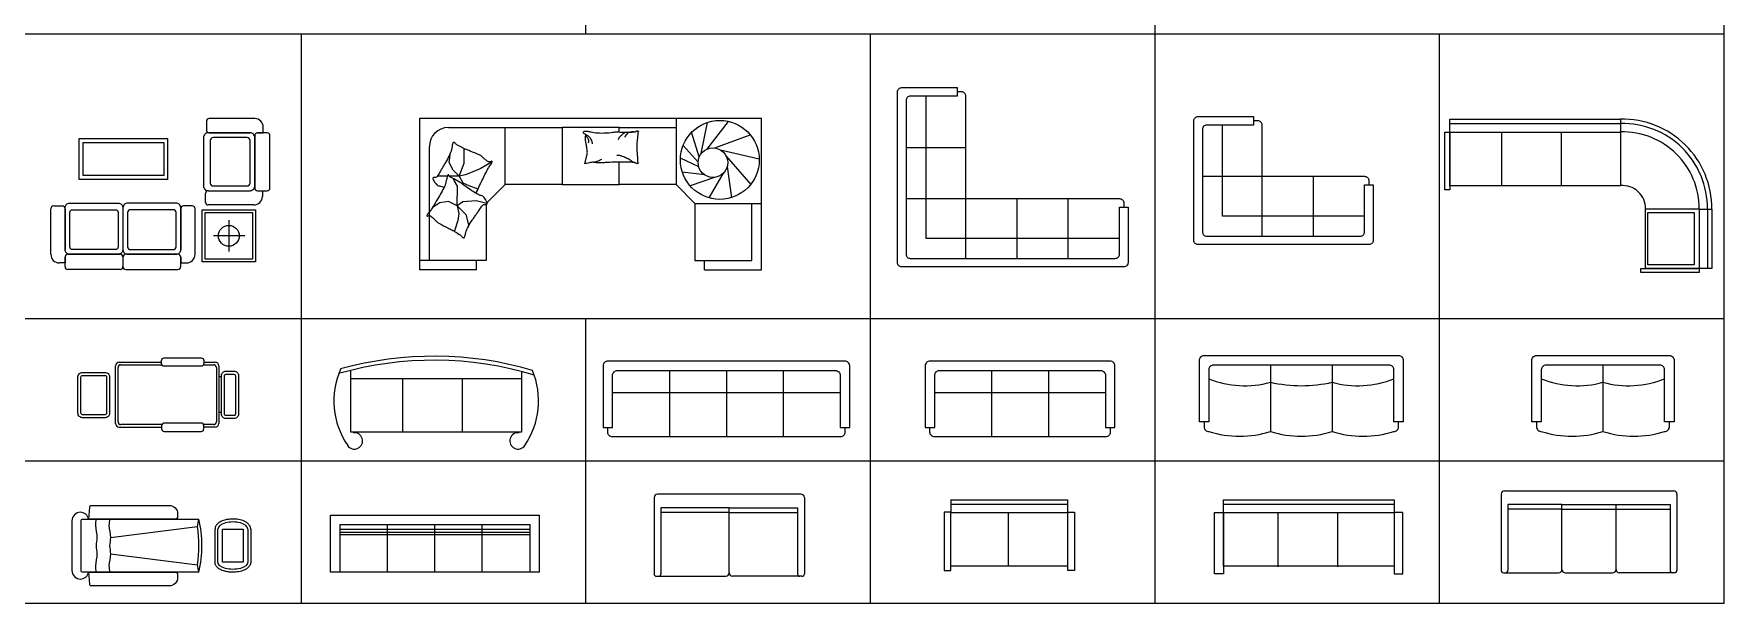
# Model space of a CAD drawing. Extents: x -72339 to 59654, y -38057 to 42097.
# Drawn here: x -36136 to -18316, y 12097 to 18097 of the extents above; entities that cross this region are included whole.
import ezdxf

# ---------------------------------------------------------------- set-up
doc = ezdxf.new("R2010")
doc.units = 0
doc.header["$MEASUREMENT"] = 0
doc.layers.get('0').update_dxf_attribs({"linetype": 'CONTINUOUS'})
doc.layers.add('HUM', color=7, linetype='CONTINUOUS')
doc.styles.add('DIM', font='txt')
doc.styles.add('DIM_FONT', font='SIMPLEX.shx', dxfattribs={"width": 0.8})

# ---------------------------------------------------------------- blocks, each defined once
blk = doc.blocks.new('1056')
for p, q in [((1340, 180), (1340, 90)), ((1850, 210), (1370, 210)), ((1370, 60), (1800, 60)), ((1850, 30), (1850, -520)), ((1880, 60), (1940, 60)), ((1980, 60), (1880, 60)), ((1940, 60), (1940, 120)), ((2010, -520), (2010, 30)), ((-270, -710), (-180, -710)), ((1190, -710), (1100, -710)), ((1330, -670), (1330, -580)), ((1840, -700), (1360, -700)), ((1880, -550), (1980, -550)), ((1930, -550), (1930, -610)), ((-300, -1220), (-300, -740)), ((-150, -740), (-150, -1170)), ((1070, -740), (1070, -1170)), ((1220, -1220), (1220, -740)), ((1576, -860), (1576, -1190)), ((1416, -1020), (1746, -1020)), ((-120, -1220), (430, -1220)), ((1040, -1220), (490, -1220)), ((-150, -1310), (-210, -1310)), ((-150, -1250), (-150, -1310)), ((-150, -1350), (-150, -1250)), ((430, -1380), (-120, -1380)), ((460, -1250), (460, -1350)), ((460, -1250), (460, -1350)), ((490, -1380), (1040, -1380)), ((1070, -1250), (1070, -1310)), ((1070, -1350), (1070, -1250)), ((1070, -1310), (1130, -1310))]:
    blk.add_line(p, q)
for points in [[(0, 0), (930, 0), (930, -430), (0, -430)], [(40, -40), (890, -40), (890, -390), (40, -390)], [(1296, -750), (1856, -750), (1856, -1300), (1296, -1300)], [(1326, -780), (1826, -780), (1826, -1270), (1326, -1270)]]:
    blk.add_lwpolyline(points, close=True)
for points in [[(1310, 10), (1310, -500, 0.414214), (1360, -550), (1800, -550, 0.414214), (1850, -500), (1850, 10, 0.414214), (1800, 60), (1360, 60, 0.414214)], [(1380, -20), (1380, -470, 0.414214), (1410, -500), (1770, -500, 0.414214), (1800, -470), (1800, -20, 0.414214), (1770, 10), (1410, 10, 0.414214)], [(-100, -680), (410, -680, -0.414214), (460, -730), (460, -1170, -0.414214), (410, -1220), (-100, -1220, -0.414214), (-150, -1170), (-150, -730, -0.414214)], [(1020, -680), (510, -680, 0.414214), (460, -730), (460, -1170, 0.414214), (510, -1220), (1020, -1220, 0.414214), (1070, -1170), (1070, -730, 0.414214)], [(-70, -750), (380, -750, -0.414214), (410, -780), (410, -1140, -0.414214), (380, -1170), (-70, -1170, -0.414214), (-100, -1140), (-100, -780, -0.414214)], [(990, -750), (540, -750, 0.414214), (510, -780), (510, -1140, 0.414214), (540, -1170), (990, -1170, 0.414214), (1020, -1140), (1020, -780, 0.414214)]]:
    blk.add_lwpolyline(points, format="xyb", close=True)
blk.add_circle((1576, -1025), 110)
for centre, radius, start, end in [((1370, 180), 30, 90, 180), ((1850, 120), 90, 0, 90), ((1370, 90), 30, 180, 270), ((1880, 30), 30, 90, 180), ((1980, 30), 30, 0, 90), ((1880, -520), 30, 180, 270), ((1980, -520), 30, 270, 0), ((-270, -740), 30, 90, 180), ((-180, -740), 30, 0, 90), ((1100, -740), 30, 90, 180), ((1190, -740), 30, 0, 90), ((1360, -580), 30, 90, 180), ((1360, -670), 30, 180, 270), ((1840, -610), 90, 270, 0), ((-210, -1220), 90, 180, 270), ((-120, -1250), 30, 90, 180), ((430, -1250), 30, 0, 90), ((490, -1250), 30, 90, 180), ((1040, -1250), 30, 0, 90), ((1130, -1220), 90, 270, 0), ((-120, -1350), 30, 180, 270), ((430, -1350), 30, 270, 0), ((490, -1350), 30, 180, 270), ((1040, -1350), 30, 270, 0)]:
    blk.add_arc(centre, radius, start, end)
blk = doc.blocks.new('1052')
for p, q in [((-26, -304), (-26, 304)), ((0, -287), (0, 287)), ((12, 341), (459, 341)), ((28, 316), (461, 316)), ((904, 341), (1024, 341)), ((904, 316), (1008, 316)), ((1036, 287), (1036, -287)), ((1062, 304), (1062, -304)), ((1089, 187), (1062, 187)), ((12, -341), (459, -341)), ((461, -316), (28, -316)), ((1008, -316), (904, -316)), ((1024, -341), (904, -341)), ((1089, -187), (1062, -187))]:
    blk.add_line(p, q)
for points in [[(904, 360), (904, 328, -0.414214), (875, 299), (487, 299, -0.414214), (459, 328), (459, 360, -0.414214), (487, 388), (875, 388, -0.414214)], [(-137, 235, -0.414214), (-89, 188), (-89, -196, -0.414214), (-137, -243), (-375, -243, -0.414214), (-423, -196), (-423, 188, -0.414214), (-375, 235)], [(-137, 203, -0.414214), (-121, 188), (-121, -196, -0.414214), (-137, -211), (-375, -211, -0.414214), (-391, -196), (-391, 188, -0.414214), (-375, 203)], [(1222, 247, -0.414214), (1270, 200), (1270, -204, -0.414214), (1222, -251), (1136, -251, -0.414214), (1089, -204), (1089, 200, -0.414214), (1136, 247)], [(1222, 215, -0.414214), (1237, 200), (1237, -204, -0.414214), (1222, -219), (1136, -219, -0.414214), (1121, -204), (1121, 200, -0.414214), (1136, 215)], [(904, -360), (904, -328, 0.414214), (875, -299), (487, -299, 0.414214), (459, -328), (459, -360, 0.414214), (487, -388), (875, -388, 0.414214)]]:
    blk.add_lwpolyline(points, format="xyb", close=True)
for centre, radius, start, end in [((12, 304), 37.8, 90, 180), ((28, 287), 28.4, 90, 180), ((1008, 287), 28.4, 0, 90), ((1024, 304), 37.8, 0, 90), ((12, -304), 37.8, 180, 270), ((28, -287), 28.4, 180, 270), ((1008, -287), 28.4, 270, 0), ((1024, -304), 37.8, 270, 0)]:
    blk.add_arc(centre, radius, start, end)
blk = doc.blocks.new('躺椅')
blk.add_line((1586, 174), (1586, 174))
for points in [[(203, 424), (1026, 424, -0.414214), (1114, 335), (1114, 307, -0.414214), (1086, 279), (177, 279), (187, 407, -0.414214)], [(177, -279), (1086, -279, -0.414214), (1114, -307), (1114, -335, -0.414214), (1026, -424), (203, -424, -0.414214), (187, -407)]]:
    blk.add_lwpolyline(points, format="xyb", close=True)
for points in [[(175, 279, 0.361155), (88, 352), (88, 352, 0.414214), (0, 263), (0, -263, 0.414214), (88, -352), (88, -352, 0.361155), (175, -279, 0.361155)], [(1337, -279), (113, -279, -0.414214), (97, -263), (97, 263, -0.414214), (113, 279), (1337, 279)]]:
    blk.add_lwpolyline(points, format="xyb")
for points in [[(405, 86), (1322, 201)], [(1508, -174), (1508, 174)], [(1538, -174), (1538, 174)], [(1854, 174), (1854, -174)], [(1884, 174), (1884, -174)], [(405, -86), (1322, -201)]]:
    blk.add_lwpolyline(points)
blk.add_lwpolyline([(1586, 174), (1806, 174), (1806, -174), (1586, -174)], close=True)
for centre, radius, start, end in [((504, 401), 842, 346.2041, 351.6676), ((169, 0), 1170, 350.1187, 9.8813), ((157, 0), 1213, 346.6805, 13.3195), ((504, -401), 842, 8.3324, 13.7959)]:
    blk.add_arc(centre, radius, start, end)
blk.add_ellipse((1696, 174), major_axis=(158, 0), ratio=0.479295, start_param=0, end_param=3.141593)
at = {"extrusion": (0, 0, -1)}
blk.add_ellipse((1696, -174), major_axis=(158, 0), ratio=0.479295, start_param=0, end_param=3.141593, dxfattribs=at)
for points in [[(254, 279), (248, 214), (262, 86), (254, 0), (262, -86), (248, -214), (254, -279)], [(397, 279), (390, 214), (405, 86), (397, 0), (405, -86), (390, -214), (397, -279)]]:
    blk.add_spline(points, degree=3)
for points in [[(1884, 174), (1884, 178), (1884, 181), (1883, 188), (1882, 191), (1880, 198), (1879, 201), (1876, 207), (1874, 210), (1870, 216), (1868, 218), (1863, 225), (1859, 229), (1852, 236), (1847, 239), (1839, 245), (1834, 248), (1824, 254), (1819, 256), (1805, 262), (1796, 265), (1777, 271), (1767, 273), (1746, 277), (1735, 278), (1714, 280), (1703, 280), (1678, 280), (1664, 279), (1636, 275), (1623, 273), (1600, 267), (1591, 264), (1574, 257), (1566, 253), (1552, 245), (1547, 241), (1537, 233), (1533, 229), (1525, 221), (1523, 217), (1518, 210), (1515, 206), (1512, 197), (1510, 193), (1509, 185), (1508, 181), (1508, 176), (1508, 175), (1508, 174)], [(1884, -174), (1884, -178), (1884, -181), (1883, -188), (1882, -191), (1880, -198), (1879, -201), (1876, -207), (1874, -210), (1870, -216), (1868, -218), (1863, -225), (1859, -229), (1852, -236), (1847, -239), (1839, -245), (1834, -248), (1824, -254), (1819, -256), (1805, -262), (1796, -265), (1777, -271), (1767, -273), (1746, -277), (1735, -278), (1714, -280), (1703, -280), (1678, -280), (1664, -279), (1636, -275), (1623, -273), (1600, -267), (1591, -264), (1574, -257), (1566, -253), (1552, -245), (1547, -241), (1537, -233), (1533, -229), (1525, -221), (1523, -217), (1518, -210), (1515, -206), (1512, -197), (1510, -193), (1509, -185), (1508, -181), (1508, -176), (1508, -175), (1508, -174)]]:
    blk.add_open_spline(points, degree=3, knots=[0, 0, 0, 0, 0.0748, 0.0748, 0.1496, 0.1496, 0.2244, 0.2244, 0.2992, 0.2992, 0.374, 0.374, 0.489823, 0.489823, 0.605647, 0.605647, 0.721471, 0.721471, 0.837295, 0.837295, 1.026129, 1.026129, 1.214964, 1.214964, 1.403799, 1.403799, 1.592634, 1.592634, 1.840273, 1.840273, 2.087913, 2.087913, 2.273593, 2.273593, 2.459273, 2.459273, 2.597964, 2.597964, 2.736654, 2.736654, 2.836912, 2.836912, 2.93717, 2.93717, 3.037428, 3.037428, 3.119753, 3.119753, 3.141593, 3.141593, 3.141593, 3.141593])
blk = doc.blocks.new('2282')
for p, q in [((90, 1260), (720, 1260)), ((90, 720), (720, 720)), ((1260, 90), (1260, 720)), ((1800, 90), (1800, 720))]:
    blk.add_line(p, q)
blk.add_lwpolyline([(2340, 630), (2430, 630), (2430, 45, -0.414214), (2385, 0), (45, 0, -0.414214), (0, 45), (0, 1845, -0.414214), (45, 1890), (630, 1890), (630, 1800), (135, 1800, 0.414214), (90, 1755), (90, 135, 0.414214), (135, 90), (2295, 90, 0.414214), (2340, 135)], format="xyb", close=True)
blk.add_lwpolyline([(2340, 300.6), (300.6, 300.6), (300.6, 1800)])
for points in [[(720, 90), (720, 1800, 0.414214), (675, 1845), (630, 1845)], [(180, 720), (2340, 720, -0.414214), (2385, 675), (2385, 630)]]:
    blk.add_lwpolyline(points, format="xyb")
at = {"style": 'DIM', "flags": 1}
for tag in ['XVALUE', 'YVALUE']:
    blk.add_attdef(tag, (-999999, -999999), '', height=0.02, dxfattribs=at)
blk = doc.blocks.new('2281')
for p, q in [((-300, -100), (-300, -800)), ((300, -100), (300, -800)), ((900, -334), (-900, -334))]:
    blk.add_line(p, q)
blk.add_lwpolyline([(850, -100, -0.414214), (900, -150), (900, -700), (1000, -700), (1000, -50, 0.414214), (950, 0), (-950, 0, 0.414214), (-1000, -50), (-1000, -700), (-900, -700), (-900, -150, -0.414214), (-850, -100)], format="xyb", close=True)
blk.add_lwpolyline([(950, -700), (950, -750, -0.414214), (900, -800), (-900, -800, -0.414214), (-950, -750), (-950, -700)], format="xyb")
at = {"style": 'DIM', "flags": 1}
for tag in ['XVALUE', 'YVALUE']:
    blk.add_attdef(tag, (-999999, -999999), '', height=0.02, dxfattribs=at)
blk = doc.blocks.new('1412')
at = {"linetype": 'Continuous'}
for p, q in [((73, 612), (73, 744)), ((67, 700), (1301, 700)), ((67, 612), (1301, 612)), ((676, 605), (676, 41))]:
    blk.add_line(p, q, dxfattribs=at)
blk.add_lwpolyline([(67, 746), (1301, 746), (1301, 46), (67, 46)], dxfattribs=at)
for points in [[(71, 0), (71, 614), (0, 614), (0, 0)], [(1304, 0), (1304, 614), (1375, 614), (1375, 0)]]:
    blk.add_lwpolyline(points, close=True, dxfattribs=at)
at = {"linetype": 'Continuous', "style": 'DIM', "flags": 1}
for tag in ['XVALUE', 'YVALUE']:
    blk.add_attdef(tag, (-1010976, -1007637), '', height=0.02, dxfattribs=at)
blk = doc.blocks.new('2283')
for p, q in [((-600, -100), (-600, -800)), ((0, -100), (0, -800)), ((600, -100), (600, -800)), ((1200, -334), (-1200, -334))]:
    blk.add_line(p, q)
blk.add_lwpolyline([(1150, -100, -0.414214), (1200, -150), (1200, -700), (1300, -700), (1300, -50, 0.414214), (1250, 0), (-1250, 0, 0.414214), (-1300, -50), (-1300, -700), (-1200, -700), (-1200, -150, -0.414214), (-1150, -100)], format="xyb", close=True)
blk.add_lwpolyline([(1250, -700), (1250, -750, -0.414214), (1200, -800), (-1200, -800, -0.414214), (-1250, -750), (-1250, -700)], format="xyb")
at = {"style": 'DIM', "flags": 1}
for tag in ['XVALUE', 'YVALUE']:
    blk.add_attdef(tag, (-999999, -999999), '', height=0.02, dxfattribs=at)
blk = doc.blocks.new('1462')
for p, q in [((756, 0), (-756, 0)), ((-792, -36), (-792, -839)), ((-720, -144), (-720, -839)), ((0, -144), (-720, -144)), ((0, -144), (720, -144)), ((0, -828), (0, -144)), ((0, -828), (0, -144)), ((720, -144), (720, -839)), ((792, -36), (792, -839)), ((0, -194), (-720, -194)), ((0, -194), (720, -194)), ((-767, -864), (-745, -864)), ((-745, -864), (-36, -864)), ((745, -864), (36, -864)), ((767, -864), (745, -864))]:
    blk.add_line(p, q)
for centre, radius, start, end in [((-756, -36), 36, 90, 180), ((756, -36), 36, 360, 90), ((-767, -839), 25, 180, 270), ((-745, -839), 25, 270, 0), ((-36, -828), 36, 270, 0), ((36, -828), 36, 180, 270), ((745, -839), 25, 180, 270), ((767, -839), 25, 270, 0)]:
    blk.add_arc(centre, radius, start, end)
at = {"style": 'DIM', "flags": 1}
for tag in ['XVALUE', 'YVALUE']:
    blk.add_attdef(tag, (-999999, -999999), '', height=0.02, dxfattribs=at)
blk = doc.blocks.new('M_C53SIZ')
for p, q in [((-1600, 3002), (-1600, 3600)), ((-1600, 3600), (0, 3600)), ((-1500, 2900), (-1500, 3600)), ((0, 3600), (0, 0)), ((-1500, 3500), (-300, 3500)), ((-892, 3391), (-943, 3468)), ((-881, 3297), (-892, 3391)), ((-612, 3308), (-612, 3414)), ((-1187, 3234), (-1190, 3241)), ((-1081, 3201), (-1187, 3234)), ((-926, 3209), (-1016, 3115)), ((-926, 3209), (-1005, 3188)), ((-926, 3209), (-881, 3297)), ((-884, 3146), (-926, 3209)), ((-926, 3209), (-717, 3204)), ((-717, 3204), (-657, 3238)), ((-657, 3238), (-642, 3246)), ((-612, 3185), (-612, 3291)), ((-612, 3185), (-548, 3248)), ((-548, 3248), (-469, 3292)), ((-469, 3292), (-366, 3279)), ((-100, 3300), (-100, 2100)), ((-1126, 3087), (-1152, 3094)), ((-1016, 3115), (-1126, 3087)), ((-1005, 3188), (-1081, 3201)), ((-872, 3006), (-884, 3146)), ((-711, 3086), (-746, 2990)), ((-681, 3147), (-711, 3086)), ((-612, 3185), (-681, 3147)), ((-612, 3185), (-474, 3132)), ((-600, 3121), (-612, 3185)), ((-534, 2965), (-600, 3121)), ((-474, 3132), (-323, 3133)), ((-1600, 3002), (-1500, 3002)), ((-900, 2900), (-1500, 2900)), ((-902, 2894), (-872, 3006)), ((-700, 2700), (-900, 2900)), ((-461, 2839), (-534, 2965)), ((-700, 2100), (-700, 2700)), ((-700, 2700), (-100, 2700)), ((-700, 2100), (-700, 1500)), ((-100, 2100), (-700, 2100)), ((-100, 1500), (-100, 2100)), ((-700, 1500), (-465, 1500)), ((-700, 900), (-700, 1500)), ((-146, 1500), (-100, 1500)), ((-100, 1500), (-100, 900)), ((-700, 900), (-900, 700)), ((0, 900), (-700, 900)), ((-625, 494), (-716, 751)), ((-598, 601), (-570, 834)), ((-514, 661), (-422, 854)), ((-465, 667), (-289, 826)), ((-410, 655), (-150, 736)), ((-1600, 600), (-1600, 0)), ((-1600, 600), (-1500, 600)), ((-1500, 700), (-1500, 100)), ((-900, 700), (-1500, 700)), ((-900, 700), (-900, 0)), ((-582, 402), (-840, 555)), ((-375, 634), (-46, 568)), ((-331, 575), (-35, 347)), ((-510, 360), (-839, 316)), ((-403, 370), (-699, 112)), ((-336, 432), (-428, 22)), ((-315, 492), (-176, 118)), ((-1600, 0), (0, 0)), ((-1500, 100), (-900, 100))]:
    blk.add_line(p, q)
blk.add_lwpolyline([(-1231, 3177, -0.101392), (-1255, 3153, 0.223768), (-1263, 3140, 0.25558), (-1261, 3134, 0.081563), (-1245, 3125, 0.071805), (-1226, 3121, -0.069985), (-1207, 3117, -0.03546), (-1144, 3089, -0.029432), (-1074, 3047, -0.001554), (-1040, 3023, 0.00152), (-1006, 3000, 0.004735), (-971, 2976, -0.00382), (-927, 2946, -0.296001), (-910, 2906, 0.649774), (-889, 2891, 0.02319), (-883, 2895, -0.0288), (-878, 2898, -0.005727), (-869, 2903, 0.004358), (-858, 2910, 0.027528), (-836, 2924, 0.046214), (-824, 2935, 0.194121), (-817, 2953, -0.133719), (-810, 2979, -0.011505), (-784, 3023, -0.008882), (-747, 3080, -0.012426), (-696, 3150, 0.033612), (-679, 3177), (-645, 3237), (-619, 3283, -0.224341), (-601, 3295, 0.722772), (-600, 3305, 0.103513), (-604, 3306, -0.053465), (-612, 3308, -0.030109), (-637, 3316, 0.031436), (-661, 3324, 0.05324), (-678, 3326, -0.05518), (-694, 3329, -0.056271), (-721, 3340, -0.0108), (-854, 3414, -0.00456), (-943, 3468, -0.01125), (-978, 3491, -0.069394), (-997, 3507, 0.079756), (-1013, 3521, 0.106399), (-1028, 3527, 0.328642), (-1033, 3524, 0.299547), (-1032, 3517, -0.189917), (-1028, 3506, -0.033518), (-1029, 3494, -0.075627), (-1031, 3489, -0.053489), (-1036, 3481, -0.017838), (-1054, 3460, -0.038394), (-1078, 3437, 0.059529), (-1093, 3422, 0.035943), (-1111, 3395, 0.011245), (-1158, 3306, 0.006203), (-1178, 3265, -0.010783), (-1190, 3241, -0.019485), (-1198, 3228, -0.005062)], format="xyb", close=True)
for points in [[(-794, 3007, -0.025626), (-781, 3002, -0.0108), (-643, 2938, -0.00456), (-550, 2891, -0.01125), (-513, 2871, -0.069394), (-494, 2856, 0.079756), (-477, 2843, 0.106399), (-461, 2839, 0.328642), (-456, 2842, 0.299547), (-458, 2850, -0.189917), (-462, 2860, -0.033518), (-462, 2872, -0.075627), (-461, 2877, -0.053489), (-457, 2885, -0.017838), (-440, 2908, -0.038394), (-418, 2933, 0.059529), (-404, 2949, 0.035943), (-389, 2977, 0.011245), (-348, 3069, 0.006203), (-331, 3112, -0.010783), (-321, 3136, -0.019485), (-315, 3150, -0.005062), (-286, 3203, -0.101392), (-264, 3229, 0.223768), (-256, 3243, 0.25558), (-259, 3249, 0.081563), (-276, 3257, 0.071805), (-295, 3259, -0.069985), (-315, 3262, -0.03546), (-379, 3284, -0.029432), (-452, 3321, -0.001554), (-487, 3342, 0.00152), (-523, 3363, 0.004735), (-560, 3384, -0.00382), (-606, 3410, -0.296001), (-626, 3449, 0.649774), (-649, 3462, 0.02319), (-654, 3458, -0.0288), (-659, 3454, -0.005727), (-667, 3449, 0.004358), (-678, 3441, 0.027528), (-699, 3425, 0.046214), (-710, 3413, 0.194121), (-716, 3395, -0.133719), (-720, 3369, -0.005779), (-732, 3345, -0.008882)], [(-173, 1851, -0.263368), (-156, 1876, -0.494818), (-139, 1868, -0.049225), (-137, 1852, -0.036831), (-139, 1830, -0.031893), (-146, 1796, 0.035782), (-152, 1766, 0.032941), (-158, 1685, 0.026564), (-152, 1585, 0.017905), (-148, 1551, -0.033397), (-146, 1533, -0.03204), (-146, 1500, 0.018442), (-149, 1442, 0.010837), (-148, 1383, 0.014624), (-146, 1340, 0.111249), (-139, 1320, -0.153708), (-135, 1305, -0.076444), (-137, 1298, -0.215512), (-139, 1296, -0.585858), (-142, 1299, 0.363489), (-144, 1303, 0.191716), (-154, 1303, -0.129675), (-169, 1301, -0.01735), (-184, 1304, 0.019326), (-198, 1306, 0.018818), (-259, 1312, 0.021828), (-313, 1313, 0.006204), (-343, 1312, 0.001963), (-439, 1306, 0.028341), (-472, 1303, -0.117014), (-480, 1303, -0.36606), (-481, 1304, -0.03973), (-478, 1317, -0.048309), (-473, 1329, 0.062981), (-470, 1339, 0.04058), (-467, 1360, 0.014345), (-465, 1420, 0.005484), (-465, 1533, 0.007153), (-468, 1619, 0.008762), (-471, 1657, -0.008153), (-473, 1699, -0.06251), (-469, 1750, 0.078669), (-467, 1791, 0.047825), (-472, 1811, -0.034494), (-478, 1839, -0.023571), (-481, 1862, -0.510228), (-480, 1862), (-453, 1856), (-379, 1837, 0.073041), (-361, 1835, 0.023305), (-306, 1841, 0.018299), (-285, 1844, -0.01097), (-251, 1851, -0.042281), (-220, 1853, -0.027201), (-172, 1851)], [(-173, 1851, -0.077379), (-195, 1819, -0.077379), (-227, 1797, -0.047525), (-249, 1788, -0.047525), (-272, 1783)], [(-187, 1852, -0.05369), (-199, 1839, -0.070312), (-210, 1832, -0.015448), (-217, 1829, -0.013244), (-227, 1825, -0.082127), (-243, 1823, -0.064164), (-264, 1825)], [(-467, 1769, 0.009729), (-459, 1745, 0.009729), (-450, 1721, 0.007971), (-441, 1701, 0.007971), (-433, 1682)], [(-468, 1347, 0.016108), (-445, 1382, 0.024599), (-431, 1406, 0.009477), (-410, 1450, 0.015937), (-399, 1477, 0.072521), (-396, 1492, 0.033339), (-396, 1524)], [(-149, 1424, 0.027842), (-159, 1446, 0.048685), (-166, 1457, 0.023666), (-188, 1482, 0.031223), (-206, 1499, 0.046801), (-213, 1504, 0.023191), (-228, 1511)], [(-144, 1350, 0.088153), (-147, 1381, 0.088153), (-161, 1410, 0.077547), (-180, 1429, 0.077547), (-205, 1442)]]:
    blk.add_lwpolyline(points, format="xyb")
for centre, radius in [((-441, 438), 416), ((-470, 511), 156)]:
    blk.add_circle(centre, radius)
blk.add_arc((-300, 3300), 200, 0, 90)
at = {"style": 'DIM_FONT', "width": 0.8, "flags": 9}
for tag in ['XSIZE', 'YSIZE']:
    blk.add_attdef(tag, (0, 0), '', height=0.5, dxfattribs=at)
blk = doc.blocks.new('1415')
at = {"linetype": 'Continuous'}
for p, q in [((29, 708), (1834, 708)), ((579, 701), (579, 137)), ((1209, 701), (1209, 137))]:
    blk.add_line(p, q, dxfattribs=at)
for points in [[(34, 142), (34, 792)], [(1834, 779), (1834, 142), (34, 142)]]:
    blk.add_lwpolyline(points, dxfattribs=at)
for centre, radius, start, end in [((910, -2734), 3633, 73.0593, 106.0524), ((910, -2734), 3675, 73.5645, 105.5419), ((687, 470), 832, 156.1834, 214.3936), ((1181, 470), 832, 325.6064, 22.6342), ((71, 49), 86.5, 214.3936, 98.3349), ((1797, 49), 86.5, 81.6651, 325.6064)]:
    blk.add_arc(centre, radius, start, end, dxfattribs=at)
at = {"linetype": 'Continuous', "style": 'DIM', "flags": 1}
for tag in ['XVALUE', 'YVALUE']:
    blk.add_attdef(tag, (-1011065, -1007657), '', height=0.02, dxfattribs=at)
blk = doc.blocks.new('1464')
for p, q in [((0, -600), (0, 0)), ((0, 0), (2200, 0)), ((2200, 0), (2200, -600)), ((100, -600), (100, -100)), ((100, -100), (2100, -100)), ((100, -150), (2100, -150)), ((600, -600), (600, -100)), ((1100, -600), (1100, -100)), ((1600, -600), (1600, -100)), ((2100, -100), (2100, -600)), ((100, -180), (2100, -180)), ((100, -205), (2100, -205)), ((2200, -600), (0, -600))]:
    blk.add_line(p, q)
at = {"style": 'DIM', "flags": 1}
for tag in ['XVALUE', 'YVALUE']:
    blk.add_attdef(tag, (-999999, -999999), '', height=0.02, dxfattribs=at)
blk = doc.blocks.new('2280')
for p, q in [((90, 675), (720, 675)), ((1260, 45), (1260, 675))]:
    blk.add_line(p, q)
blk.add_lwpolyline([(1800, 585), (1890, 585), (1890, 0, -0.414214), (1845, -45), (45, -45, -0.414214), (0, 0), (0, 1260, -0.414214), (45, 1305), (630, 1305), (630, 1215), (135, 1215, 0.414214), (90, 1170), (90, 90, 0.414214), (135, 45), (1755, 45, 0.414214), (1800, 90)], format="xyb", close=True)
for points in [[(720, 45), (720, 1215, 0.414214), (675, 1260), (630, 1260)], [(180, 675), (1800, 675, -0.414214), (1845, 630), (1845, 585)]]:
    blk.add_lwpolyline(points, format="xyb")
blk.add_lwpolyline([(1800, 255.6), (300.6, 255.6), (300.6, 1215)])
at = {"style": 'DIM', "flags": 1}
for tag in ['XVALUE', 'YVALUE']:
    blk.add_attdef(tag, (-999999, -999999), '', height=0.02, dxfattribs=at)
blk = doc.blocks.new('1414')
at = {"linetype": 'Continuous'}
for p, q in [((46, 698), (1852, 698)), ((46, 610), (1852, 610)), ((596, 603), (596, 39)), ((1226, 603), (1226, 39)), ((2674, -203), (2109, -203)), ((2681, -203), (2681, -828)), ((2681, -203), (2815, -203)), ((2769, -203), (2769, -828))]:
    blk.add_line(p, q, dxfattribs=at)
for points in [[(52, 44), (52, 744), (1852, 744), (1852, 44)], [(0, 0), (0, 610), (52, 610), (52, 0)], [(2139, -239), (2630, -239), (2630, -789), (2139, -789)], [(2065, -870), (2065, -828), (2681, -828), (2681, -870)]]:
    blk.add_lwpolyline(points, close=True, dxfattribs=at)
blk.add_lwpolyline([(2815, -203), (2815, -828), (2115, -828), (2115, -203)], dxfattribs=at)
for centre, radius, start, end in [((1875, -195), 940, 359.5511, 91.4405), ((1875, -195), 894, 359.5511, 91.4405), ((1875, -195), 806, 359.5511, 91.4405), ((1874, -195), 241, 358.2979, 95.4118)]:
    blk.add_arc(centre, radius, start, end, dxfattribs=at)
at = {"linetype": 'Continuous', "style": 'DIM', "flags": 1}
for tag in ['XVALUE', 'YVALUE']:
    blk.add_attdef(tag, (-1011047, -1007755), '', height=0.02, dxfattribs=at)
blk = doc.blocks.new('2271')
blk.add_line((0, -100), (0, -800))
blk.add_lwpolyline([(-750, -700), (-750, -50, -0.414214), (-700, 0), (700, 0, -0.414214), (750, -50), (750, -700), (650, -700), (650, -150, 0.414214), (600, -100), (-600, -100, 0.414214), (-650, -150), (-650, -700)], format="xyb", close=True)
for points in [[(-650, -244.036429, 0.167059), (0, -280.644116, 0.167059), (650, -244.036429, -1.487927)], [(-700, -700), (-700, -750, 0.414214), (-650, -800, 0.152065), (0, -800, 0.152065), (650, -800, 0.414214), (700, -750), (700, -700)]]:
    blk.add_lwpolyline(points, format="xyb")
at = {"style": 'DIM', "flags": 1}
for tag in ['YVALUE', 'XVALUE']:
    blk.add_attdef(tag, (-999999, -999999), '', height=0.02, dxfattribs=at)
blk = doc.blocks.new('2272')
for p, q in [((-325, -100), (-325, -800)), ((325, -100), (325, -800))]:
    blk.add_line(p, q)
blk.add_lwpolyline([(975, -700), (975, -150, 0.414214), (925, -100), (-925, -100, 0.414214), (-975, -150), (-975, -700), (-1075, -700), (-1075, -50, -0.414214), (-1025, 0), (1025, 0, -0.414214), (1075, -50), (1075, -700)], format="xyb", close=True)
for points in [[(-975, -244.036429, 0.167059), (-325, -280.644116, 0.112729), (325, -280.644116, 0.167059), (975, -244.036429)], [(-1025, -700), (-1025, -750, 0.414214), (-975, -800, 0.152065), (-325, -800, 0.152065), (325, -800, 0.152065), (975, -800, 0.414214), (1025, -750), (1025, -700)]]:
    blk.add_lwpolyline(points, format="xyb")
at = {"style": 'DIM', "flags": 1}
for tag in ['YVALUE', 'XVALUE']:
    blk.add_attdef(tag, (-999999, -999999), '', height=0.02, dxfattribs=at)
blk = doc.blocks.new('1411')
at = {"linetype": 'Continuous'}
for p, q in [((87, 734), (1893, 734)), ((87, 646), (1893, 646)), ((666, 639), (666, 74)), ((1297, 639), (1297, 74))]:
    blk.add_line(p, q, dxfattribs=at)
for points in [[(93, 80), (93, 780), (1893, 780), (1893, 80)], [(0, 0), (0, 646), (93, 646), (93, 0)], [(1985, 0), (1985, 646), (1893, 646), (1893, 0)]]:
    blk.add_lwpolyline(points, close=True, dxfattribs=at)
at = {"linetype": 'Continuous', "style": 'DIM', "flags": 1}
for tag in ['XVALUE', 'YVALUE']:
    blk.add_attdef(tag, (-1010660, -1007737), '', height=0.02, dxfattribs=at)
blk = doc.blocks.new('1463')
for p, q in [((-891, 0), (891, 0)), ((-927, -36), (-927, -839)), ((-285, -144), (-855, -144)), ((-855, -144), (-855, -839)), ((-285, -828), (-285, -144)), ((-285, -144), (855, -144)), ((285, -828), (285, -144)), ((285, -828), (285, -144)), ((855, -144), (855, -839)), ((927, -36), (927, -839)), ((-285, -194), (-855, -194)), ((-285, -194), (855, -194)), ((-902, -864), (-880, -864)), ((-880, -864), (-321, -864)), ((-249, -864), (249, -864)), ((880, -864), (321, -864)), ((902, -864), (880, -864))]:
    blk.add_line(p, q)
for centre, radius, start, end in [((891, -36), 36, 360, 90), ((-891, -36), 36, 90, 180), ((-902, -839), 25, 180, 270), ((-880, -839), 25, 270, 0), ((-321, -828), 36, 270, 0), ((-249, -828), 36, 180, 270), ((249, -828), 36, 270, 0), ((321, -828), 36, 180, 270), ((880, -839), 25, 180, 270), ((902, -839), 25, 270, 0)]:
    blk.add_arc(centre, radius, start, end)
at = {"style": 'DIM', "flags": 1}
for tag in ['XVALUE', 'YVALUE']:
    blk.add_attdef(tag, (-999999, -999999), '', height=0.02, dxfattribs=at)

msp = doc.modelspace()

# ---------------------------------------------------------------- linework, layer by layer
for p, q in [((-30316, 18097), (-30316, 42097)), ((-24316, 12097), (-24316, 42097)), ((-18316, 12097), (-18316, 42097)), ((-57316, 18097), (-18316, 18097)), ((-33316, 12097), (-33316, 18097)), ((-27316, 12097), (-27316, 18097)), ((-21316, 12097), (-21316, 18097)), ((-36316, 15097), (-30316, 15097)), ((-30316, 15097), (-24316, 15097)), ((-30316, 12097), (-30316, 15097)), ((-24316, 15097), (-18316, 15097)), ((-45316, 13597), (-18316, 13597)), ((-72316, 12097), (-18316, 12097))]:
    msp.add_line(p, q)

# ---------------------------------------------------------------- block references
for name, p in [('2282', (-27031, 15640)), ('2280', (-23907, 15920)), ('1414', (-21261, 16452)), ('1415', (-32828, 13758)), ('2283', (-28835, 14648)), ('2281', (-25739, 14648)), ('2272', (-22774, 14706)), ('2271', (-19594, 14706)), ('1462', (-28805, 13245)), ('1412', (-26539, 12441)), ('1463', (-19741, 13281)), ('躺椅', (-35734, 12703)), ('1464', (-33008, 13025)), ('1411', (-23688, 12405))]:
    msp.add_blockref(name, p)
at = {"rotation": 90}
msp.add_blockref('M_C53SIZ', (-28466, 17209), dxfattribs=at)
at = {"layer": 'HUM'}
for name, p in [('1056', (-35657, 16993)), ('1052', (-35248, 14294))]:
    msp.add_blockref(name, p, dxfattribs=at)

doc.saveas('drawing.dxf')
